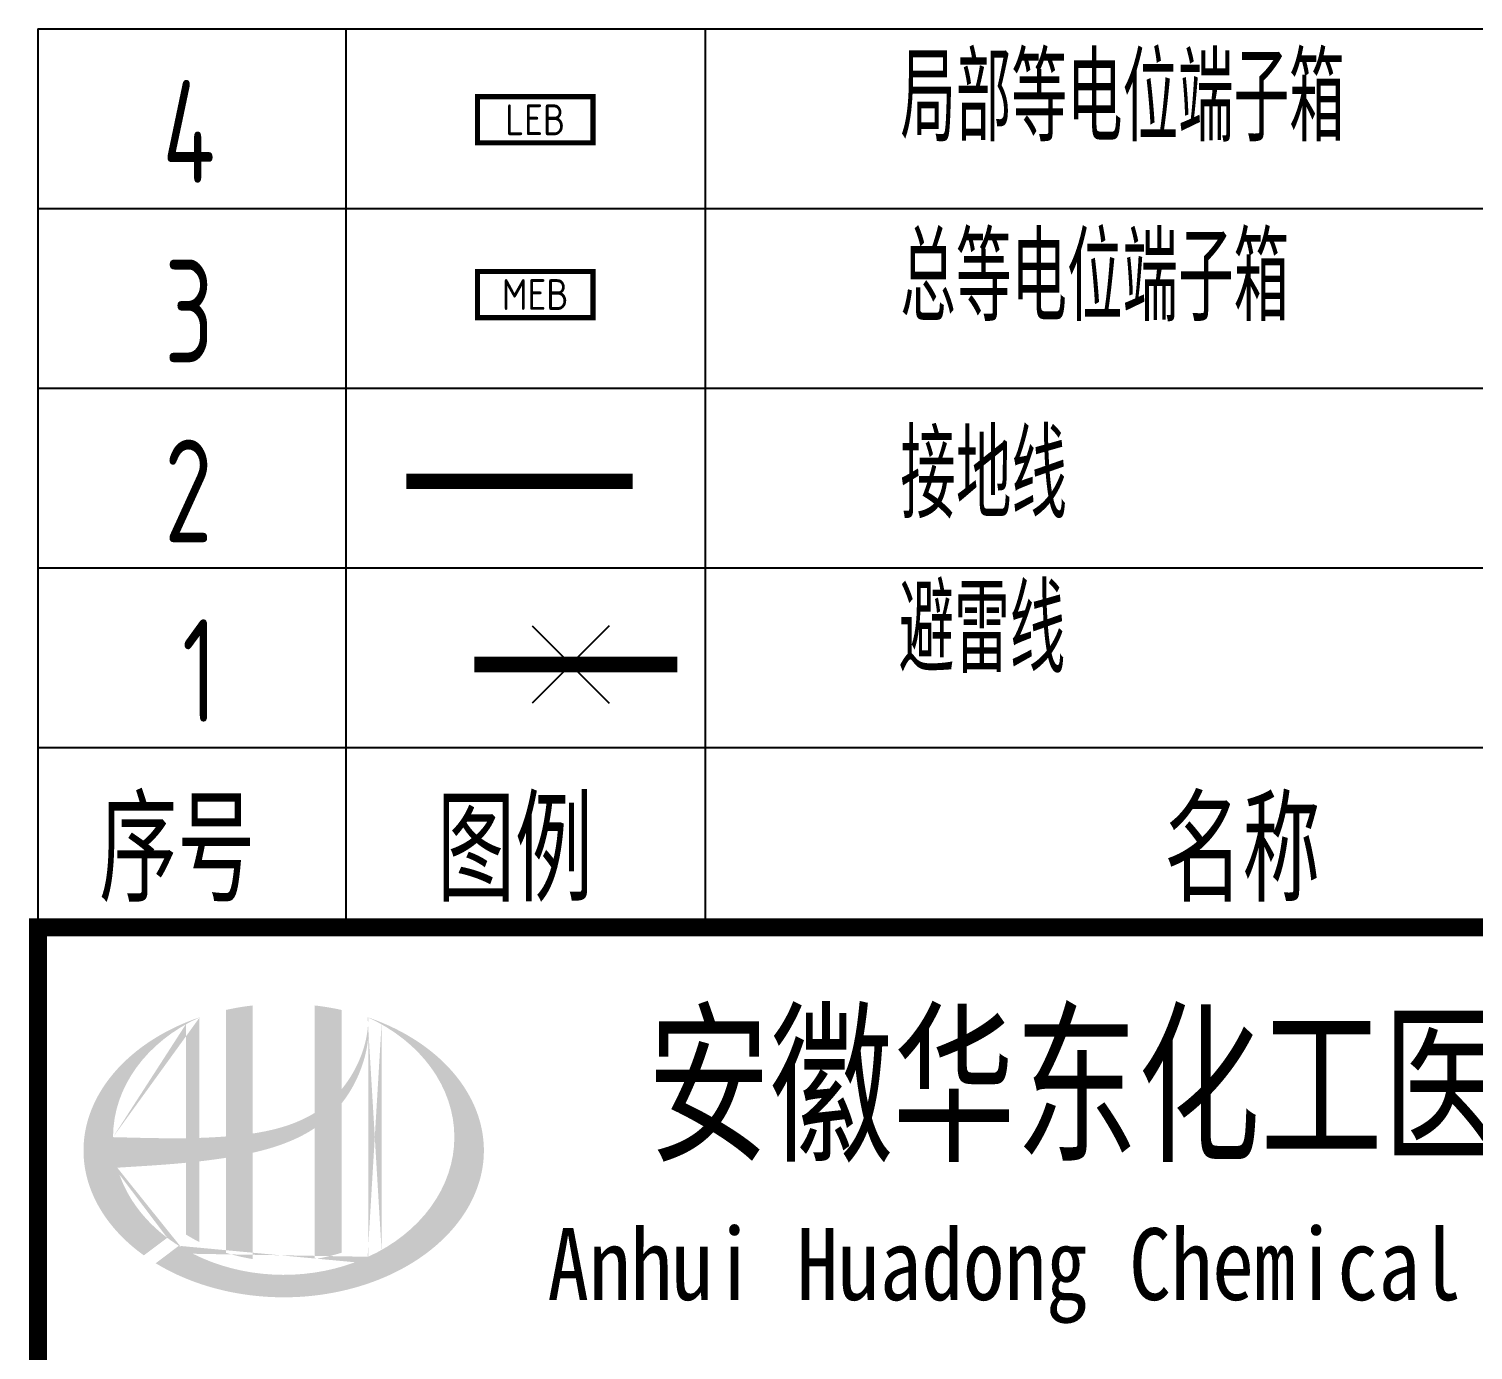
# Model space of a CAD drawing. Extents: x 6250600 to 6678662, y -692028 to -290561.
# Drawn here: x 6442857 to 6448485, y -598307 to -593160 of the extents above; entities that cross this region are included whole.
import ezdxf
from ezdxf.enums import TextEntityAlignment as Align

# ---------------------------------------------------------------- set-up
doc = ezdxf.new("R2010")
doc.units = 0
doc.header["$LTSCALE"] = 1000
doc.header["$MEASUREMENT"] = 0
doc.layers.get('0').update_dxf_attribs({"linetype": 'CONTINUOUS'})
for name, color, linetype in [('EQUIP-箱柜', 3, 'CONTINUOUS'), ('LWIRE', 4, 'CONTINUOUS'), ('TEL_TAB', 7, 'CONTINUOUS'), ('WIRE-接地', 4, 'CONTINUOUS'), ('WIRE-避雷', 4, 'CONTINUOUS')]:
    doc.layers.add(name, color=color, linetype=linetype)
doc.styles.add('_TEL_DIM', font='sceie.shx', dxfattribs={"width": 0.8, "height": 3.5, "bigfont": 'sceic.shx'})
doc.styles.add('ECEC_TQ_S', font='')
doc.styles.add('SCEI', font='sceie.shx', dxfattribs={"width": 0.8, "height": 400, "bigfont": 'sceic.shx'})
doc.styles.add('sceic', font='sceie.shx', dxfattribs={"width": 0.8, "bigfont": 'sceic.shx'})
doc.styles.add('TG_LINETYPE', font='SIMPLEX', dxfattribs={"width": 0.8, "height": 3, "bigfont": 'HZTXT'})
doc.styles.get('ECEC_TQ_S').set_extended_font_data('SimSun')
doc.linetypes.add('TG_接地', pattern='A,0.75,0,["/",TG_LINETYPE,S=0.05,R=-8.594367,X=-0.1,Y=-0.045],0.65,-0.13,0.13,-0.13', length=2)

# ---------------------------------------------------------------- blocks, each defined once
blk = doc.blocks.new('$TelecSys$00000009')
for p, q in [((-0.5, 0.5), (0.5, -0.5)), ((0.5, 0.5), (-0.5, -0.5))]:
    blk.add_line(p, q)
blk = doc.blocks.new('$equip$00002907')
for p, q in [((0.75, 0.6), (-0.75, 0.6)), ((-0.75, 0.6), (-0.75, 0)), ((0.75, 0), (0.75, 0.6)), ((-0.75, 0), (0.75, 0))]:
    blk.add_line(p, q)
at = {"const_width": 0.0667}
blk.add_lwpolyline([(-0.75, 0.6), (-0.75, 0), (0.75, 0), (0.75, 0.6), (-0.75, 0.6), (-0.75, 0)], dxfattribs=at)
for p in [(0, 0.6), (-0.75, 0.3), (0.75, 0.3), (0, 0)]:
    blk.add_point(p)
at = {"color": 7, "style": '_TEL_DIM'}
blk.add_attdef('$TEXT$', text='', height=0.4, dxfattribs=at).set_placement((0, 0.3), align=Align.MIDDLE_CENTER)
at = {"color": 7, "style": '_TEL_DIM', "flags": 1}
for tag in ['A', 'REMARK']:
    blk.add_attdef(tag, text='', height=0.00002, dxfattribs=at).set_placement((0, 0), align=Align.MIDDLE_CENTER)
blk = doc.blocks.new('$equip$00002908')
for p, q in [((0.75, 0.6), (-0.75, 0.6)), ((-0.75, 0.6), (-0.75, 0)), ((0.75, 0), (0.75, 0.6)), ((-0.75, 0), (0.75, 0))]:
    blk.add_line(p, q)
at = {"const_width": 0.0667}
blk.add_lwpolyline([(-0.75, 0.6), (-0.75, 0), (0.75, 0), (0.75, 0.6), (-0.75, 0.6), (-0.75, 0)], dxfattribs=at)
for p in [(0, 0.6), (-0.75, 0.3), (0.75, 0.3), (0, 0)]:
    blk.add_point(p)
at = {"color": 7, "style": '_TEL_DIM'}
blk.add_attdef('$TEXT$', text='', height=0.4, dxfattribs=at).set_placement((0, 0.3), align=Align.MIDDLE_CENTER)
at = {"color": 7, "style": '_TEL_DIM', "flags": 1}
for tag in ['A', 'REMARK']:
    blk.add_attdef(tag, text='', height=0.00002, dxfattribs=at).set_placement((0, 0), align=Align.MIDDLE_CENTER)

msp = doc.modelspace()

# ---------------------------------------------------------------- hatches: boundary and pattern name
h = msp.add_hatch(color=256)
edge = h.paths.add_edge_path()
edge.add_spline(control_points=[(6443728.8, -597538.4), (6443734.9, -597537), (6443741, -597535.6), (6443790.1, -597523.7), (6443832.7, -597510.8), (6443907.7, -597479.6), (6443940.6, -597462.7), (6443971.4, -597442.1)], knot_values=[61.629012, 61.629012, 61.629012, 61.629012, 63.330431, 63.330431, 75.353634, 75.353634, 85.398649, 85.398649, 85.398649, 85.398649], degree=3, periodic=0)
edge.add_line((6443971.4, -597442.1), (6443971.4, -597952.3))
edge.add_spline(control_points=[(6443971.4, -597952.3), (6443988.6, -597949.6), (6444005.6, -597946.2), (6444040.4, -597938.1), (6444058.1, -597933.3), (6444075.4, -597927.9)], knot_values=[4.908456, 4.908456, 4.908456, 4.908456, 4.992821, 4.992821, 5.083034, 5.083034, 5.083034, 5.083034], degree=3, periodic=0)
edge.add_line((6444075.4, -597927.9), (6444075.4, -597346.4))
edge.add_spline(control_points=[(6444075.4, -597346.4), (6444084.1, -597335.5), (6444092.3, -597324.1), (6444118.4, -597284.5), (6444134, -597254.5), (6444163.3, -597181.7), (6444174.5, -597138), (6444179.2, -597092.6), (6444179.3, -597091.4), (6444179.4, -597090.1)], knot_values=[97.991744, 97.991744, 97.991744, 97.991744, 101.64219, 101.64219, 110.337975, 110.337975, 121.934322, 121.934322, 122.270691, 122.270691, 122.270691, 122.270691], degree=3, periodic=0)
edge.add_line((6444179.4, -597090.1), (6444179.4, -597019.7))
edge.add_spline(control_points=[(6444179.4, -597019.7), (6444179.4, -597027.3), (6444179, -597035), (6444178.4, -597042.7)], knot_values=[126.194075, 126.194075, 126.194075, 126.194075, 128.396762, 128.396762, 128.396762, 128.396762], degree=3, periodic=0)
edge.add_spline(control_points=[(6444178.4, -597042.7), (6444178, -597048.9), (6444177.3, -597055.1), (6444176.6, -597061.3)], knot_values=[124.417049, 124.417049, 124.417049, 124.417049, 126.194075, 126.194075, 126.194075, 126.194075], degree=3, periodic=0)
edge.add_spline(control_points=[(6444176.6, -597061.3), (6444175.4, -597070.4), (6444174, -597079.6), (6444172.2, -597088.7)], knot_values=[121.80529, 121.80529, 121.80529, 121.80529, 124.417049, 124.417049, 124.417049, 124.417049], degree=3, periodic=0)
edge.add_spline(control_points=[(6444172.2, -597088.7), (6444169.8, -597100.8), (6444166.8, -597112.9), (6444163.4, -597124.9)], knot_values=[118.31574, 118.31574, 118.31574, 118.31574, 121.80529, 121.80529, 121.80529, 121.80529], degree=3, periodic=0)
edge.add_spline(control_points=[(6444163.4, -597124.9), (6444159.9, -597137.1), (6444155.8, -597149.1), (6444151.3, -597161)], knot_values=[114.795988, 114.795988, 114.795988, 114.795988, 118.31574, 118.31574, 118.31574, 118.31574], degree=3, periodic=0)
edge.add_spline(control_points=[(6444151.3, -597161), (6444146.8, -597172.6), (6444141.8, -597184.2), (6444136.4, -597195.5)], knot_values=[111.329641, 111.329641, 111.329641, 111.329641, 114.795988, 114.795988, 114.795988, 114.795988], degree=3, periodic=0)
edge.add_spline(control_points=[(6444136.4, -597195.5), (6444130.8, -597207.1), (6444124.8, -597218.4), (6444118.4, -597229.5)], knot_values=[107.79529, 107.79529, 107.79529, 107.79529, 111.329641, 111.329641, 111.329641, 111.329641], degree=3, periodic=0)
edge.add_spline(control_points=[(6444118.4, -597229.5), (6444112.1, -597240.3), (6444105.3, -597250.9), (6444098.2, -597261.1)], knot_values=[104.343579, 104.343579, 104.343579, 104.343579, 107.79529, 107.79529, 107.79529, 107.79529], degree=3, periodic=0)
edge.add_spline(control_points=[(6444098.2, -597261.1), (6444091, -597271.5), (6444083.4, -597281.6), (6444075.4, -597291.3)], knot_values=[100.8507, 100.8507, 100.8507, 100.8507, 104.343579, 104.343579, 104.343579, 104.343579], degree=3, periodic=0)
edge.add_line((6444075.4, -597291.3), (6444075.4, -596982))
edge.add_spline(control_points=[(6444075.4, -596982), (6444041.4, -596974.4), (6444006.6, -596968.5), (6443971.4, -596964.5)], knot_values=[4.423999, 4.423999, 4.423999, 4.423999, 4.558741, 4.558741, 4.558741, 4.558741], degree=3, periodic=0)
edge.add_line((6443971.4, -596964.5), (6443971.4, -597382.6))
edge.add_spline(control_points=[(6443971.4, -597382.6), (6443899.5, -597427.1), (6443815.3, -597450.4), (6443728.8, -597463.4)], knot_values=[63.246215, 63.246215, 63.246215, 63.246215, 87.689124, 87.689124, 87.689124, 87.689124], degree=3, periodic=0)
edge.add_line((6443728.8, -597463.4), (6443728.8, -596964.5))
edge.add_spline(control_points=[(6443728.8, -596964.5), (6443693.6, -596968.6), (6443658.8, -596974.4), (6443624.8, -596982)], knot_values=[4.866038, 4.866038, 4.866038, 4.866038, 5.000777, 5.000777, 5.000777, 5.000777], degree=3, periodic=0)
edge.add_line((6443624.8, -596982), (6443624.8, -597474.8))
edge.add_spline(control_points=[(6443624.8, -597474.8), (6443623.1, -597475), (6443588.2, -597477.6), (6443553.5, -597479.3), (6443520.8, -597480.4)], knot_values=[43.657356, 43.657356, 43.657356, 43.657356, 44.134253, 53.497092, 53.497092, 53.497092, 53.497092], degree=3, periodic=0)
edge.add_line((6443520.8, -597480.4), (6443520.8, -597011.2))
edge.add_spline(control_points=[(6443520.8, -597011.2), (6443503.7, -597017.1), (6443487, -597023.4), (6443470.6, -597030.1)], knot_values=[5.14157, 5.14157, 5.14157, 5.14157, 5.212921, 5.212921, 5.212921, 5.212921], degree=3, periodic=0)
edge.add_spline(control_points=[(6443470.6, -597030.1), (6443463.7, -597032.9), (6443456.8, -597035.9), (6443424.6, -597050), (6443400.1, -597062.3), (6443376.6, -597075.5)], knot_values=[5.212921, 5.212921, 5.212921, 5.212921, 5.24296, 5.24296, 5.355623, 5.355623, 5.355623, 5.355623], degree=3, periodic=0)
edge.add_spline(control_points=[(6443376.6, -597075.5), (6443361.7, -597083.9), (6443347.3, -597092.6), (6443333.3, -597101.7)], knot_values=[5.355623, 5.355623, 5.355623, 5.355623, 5.426974, 5.426974, 5.426974, 5.426974], degree=3, periodic=0)
edge.add_spline(control_points=[(6443333.3, -597101.7), (6443325.8, -597106.5), (6443318.6, -597111.4), (6443305.1, -597120.9), (6443298.8, -597125.4), (6443292.7, -597130)], knot_values=[5.426974, 5.426974, 5.426974, 5.426974, 5.464765, 5.464765, 5.498325, 5.498325, 5.498325, 5.498325], degree=3, periodic=0)
edge.add_spline(control_points=[(6443292.7, -597130), (6443266.6, -597149.6), (6443242.6, -597170.5), (6443220.7, -597192.4)], knot_values=[5.498325, 5.498325, 5.498325, 5.498325, 5.641027, 5.641027, 5.641027, 5.641027], degree=3, periodic=0)
edge.add_spline(control_points=[(6443220.7, -597192.4), (6443213.7, -597199.5), (6443206.9, -597206.6), (6443186.5, -597229.2), (6443173.6, -597245), (6443161.8, -597261.2)], knot_values=[5.641027, 5.641027, 5.641027, 5.641027, 5.686569, 5.686569, 5.783729, 5.783729, 5.783729, 5.783729], degree=3, periodic=0)
edge.add_spline(control_points=[(6443161.8, -597261.2), (6443146.7, -597282), (6443133.4, -597303.4), (6443120.3, -597328.3), (6443118.6, -597331.5), (6443117.1, -597334.7)], knot_values=[5.783729, 5.783729, 5.783729, 5.783729, 5.908374, 5.908374, 5.92643, 5.92643, 5.92643, 5.92643], degree=3, periodic=0)
edge.add_spline(control_points=[(6443117.1, -597334.7), (6443104.6, -597359.8), (6443094.6, -597385.4), (6443087, -597411.4)], knot_values=[5.92643, 5.92643, 5.92643, 5.92643, 6.069132, 6.069132, 6.069132, 6.069132], degree=3, periodic=0)
edge.add_spline(control_points=[(6443087, -597411.4), (6443083.8, -597422.5), (6443081.1, -597433.6), (6443075.7, -597459.8), (6443073.4, -597474.8), (6443072, -597489.9)], knot_values=[6.069132, 6.069132, 6.069132, 6.069132, 6.130179, 6.130179, 6.211834, 6.211834, 6.211834, 6.211834], degree=3, periodic=0)
edge.add_spline(control_points=[(6443072, -597489.9), (6443070.7, -597503.1), (6443070.1, -597516.3), (6443070.1, -597529.5)], knot_values=[6.211834, 6.211834, 6.211834, 6.211834, 6.283185, 6.283185, 6.283185, 6.283185], degree=3, periodic=0)
edge.add_spline(control_points=[(6443070.1, -597529.5), (6443070.1, -597538.8), (6443070.4, -597548.1), (6443071.1, -597557.4)], knot_values=[6.283185, 6.283185, 6.283185, 6.283185, 6.333655, 6.333655, 6.333655, 6.333655], degree=3, periodic=0)
edge.add_spline(control_points=[(6443071.1, -597557.4), (6443072.3, -597576.1), (6443074.8, -597594.7), (6443078.6, -597613.2)], knot_values=[6.333655, 6.333655, 6.333655, 6.333655, 6.434594, 6.434594, 6.434594, 6.434594], degree=3, periodic=0)
edge.add_spline(control_points=[(6443078.6, -597613.2), (6443078.8, -597614.4), (6443079.1, -597615.7), (6443083, -597634.2), (6443087.8, -597651.3), (6443093.6, -597668.4)], knot_values=[6.434594, 6.434594, 6.434594, 6.434594, 6.441278, 6.441278, 6.535532, 6.535532, 6.535532, 6.535532], degree=3, periodic=0)
edge.add_spline(control_points=[(6443093.6, -597668.4), (6443099.9, -597686.6), (6443107.4, -597704.6), (6443116.2, -597722.4)], knot_values=[6.535532, 6.535532, 6.535532, 6.535532, 6.636471, 6.636471, 6.636471, 6.636471], degree=3, periodic=0)
edge.add_spline(control_points=[(6443116.2, -597722.4), (6443118.4, -597726.9), (6443120.6, -597731.3), (6443130, -597749), (6443137.7, -597762), (6443146.1, -597774.9)], knot_values=[6.636471, 6.636471, 6.636471, 6.636471, 6.661894, 6.661894, 6.73741, 6.73741, 6.73741, 6.73741], degree=3, periodic=0)
edge.add_spline(control_points=[(6443146.1, -597774.9), (6443157.2, -597792), (6443169.6, -597808.9), (6443183.1, -597825.2)], knot_values=[6.73741, 6.73741, 6.73741, 6.73741, 6.838349, 6.838349, 6.838349, 6.838349], degree=3, periodic=0)
edge.add_spline(control_points=[(6443183.1, -597825.2), (6443189.1, -597832.4), (6443195.2, -597839.5), (6443209.7, -597855.4), (6443218.3, -597864.2), (6443227.1, -597872.9)], knot_values=[6.838349, 6.838349, 6.838349, 6.838349, 6.88251, 6.88251, 6.939288, 6.939288, 6.939288, 6.939288], degree=3, periodic=0)
edge.add_spline(control_points=[(6443227.1, -597872.9), (6443242.9, -597888.2), (6443259.8, -597903.1), (6443277.7, -597917.3)], knot_values=[6.939288, 6.939288, 6.939288, 6.939288, 7.040227, 7.040227, 7.040227, 7.040227], degree=3, periodic=0)
edge.add_spline(control_points=[(6443277.7, -597917.3), (6443286.6, -597924.4), (6443295.8, -597931.3), (6443305.3, -597938.1)], knot_values=[7.040227, 7.040227, 7.040227, 7.040227, 7.090696, 7.090696, 7.090696, 7.090696], degree=3, periodic=0)
edge.add_line((6443305.3, -597938.1), (6443396.4, -597869.7))
edge.add_ellipse((6443850.1, -597477.5), major_axis=(665, 0), ratio=0.806676, start_angle=192.819, end_angle=226.9853, ccw=False)
edge.add_spline(control_points=[(6443201.6, -597596.5), (6443225.7, -597595), (6443249.8, -597593.5), (6443338.4, -597588), (6443403.3, -597583.7), (6443468.8, -597577.4)], knot_values=[11.398263, 11.398263, 11.398263, 11.398263, 18.40729, 18.40729, 37.18094, 37.18094, 37.18094, 37.18094], degree=3, periodic=0)
edge.add_line((6443468.8, -597577.4), (6443468.8, -597856.5))
edge.add_spline(control_points=[(6443468.8, -597856.5), (6443472.3, -597858.7), (6443475.9, -597860.9), (6443492.9, -597871.1), (6443506.6, -597878.7), (6443520.8, -597885.8)], knot_values=[4.049945, 4.049945, 4.049945, 4.049945, 4.072021, 4.072021, 4.153257, 4.153257, 4.153257, 4.153257], degree=3, periodic=0)
edge.add_line((6443520.8, -597885.8), (6443520.8, -597571.9))
edge.add_spline(control_points=[(6443520.8, -597571.9), (6443553, -597568.3), (6443585.3, -597564), (6443620.2, -597558.7), (6443622.5, -597558.3), (6443624.8, -597557.9)], knot_values=[42.135009, 42.135009, 42.135009, 42.135009, 51.307228, 51.307228, 51.948574, 51.948574, 51.948574, 51.948574], degree=3, periodic=0)
edge.add_line((6443624.8, -597557.9), (6443624.8, -597927.9))
edge.add_spline(control_points=[(6443624.8, -597927.9), (6443658.4, -597938.4), (6443693.3, -597946.6), (6443728.8, -597952.3)], knot_values=[4.34174, 4.34174, 4.34174, 4.34174, 4.516316, 4.516316, 4.516316, 4.516316], degree=3, periodic=0)
edge.add_line((6443728.8, -597952.3), (6443728.8, -597538.4))
edge = h.paths.add_edge_path(flags=16)
edge.add_ellipse((6443850.1, -597477.5), major_axis=(665, 0), ratio=0.806676, start_angle=124.9875, end_angle=179.999, ccw=False)
edge.add_line((6443468.8, -597037.9), (6443468.8, -597481.5))
edge.add_spline(control_points=[(6443468.8, -597481.5), (6443373.4, -597482.9), (6443279.5, -597479.8), (6443185.1, -597477.5)], knot_values=[11.27373, 11.27373, 11.27373, 11.27373, 38.687513, 38.687513, 38.687513, 38.687513], degree=3, periodic=0)
edge = h.paths.add_edge_path()
edge.add_spline(control_points=[(6443351.3, -597968.6), (6443382.3, -597987.6), (6443415.5, -598004.9), (6443500.1, -598042.1), (6443553.4, -598059.9), (6443664.1, -598086.5), (6443721.6, -598095.2), (6443837.7, -598103), (6443896.4, -598102.1), (6444011.9, -598090.6), (6444068.8, -598080), (6444177.8, -598050), (6444230, -598030.5), (6444326.9, -597983.6), (6444371.6, -597956.2), (6444451.6, -597895.3), (6444486.8, -597861.7), (6444546.1, -597790.2), (6444570.2, -597752.4), (6444606.6, -597674.2), (6444618.9, -597634), (6444631.5, -597552.8), (6444631.7, -597511.9), (6444620.3, -597430.4), (6444608.5, -597389.9), (6444572.9, -597311.1), (6444549.1, -597272.9), (6444490.2, -597200.7), (6444455.2, -597166.8), (6444375.4, -597105.1), (6444330.6, -597077.4), (6444249.5, -597037.7), (6444215.1, -597023.5), (6444179.4, -597011.2)], knot_values=[0.886421, 0.886421, 0.886421, 0.886421, 1.040557, 1.040557, 1.261172, 1.261172, 1.481788, 1.481788, 1.702404, 1.702404, 1.92302, 1.92302, 2.143636, 2.143636, 2.364252, 2.364252, 2.584868, 2.584868, 2.805484, 2.805484, 3.026099, 3.026099, 3.246715, 3.246715, 3.46852, 3.46852, 3.690325, 3.690325, 3.91213, 3.91213, 4.133935, 4.133935, 4.283209, 4.283209, 4.283209, 4.283209], degree=3, periodic=0)
edge.add_line((6444179.4, -597011.2), (6444179.4, -597011.3))
edge.add_spline(control_points=[(6444179.4, -597011.4), (6444179.5, -597014.1), (6444179.5, -597016.9), (6444179.4, -597019.7)], knot_values=[128.396762, 128.396762, 128.396762, 128.396762, 129.192193, 129.192193, 129.192193, 129.192193], degree=3, periodic=0)
edge.add_line((6444179.4, -597019.7), (6444179.4, -597943.5))
edge.add_ellipse((6443850.1, -597477.5), major_axis=(665, 0), ratio=0.806676, start_angle=232.1054, end_angle=299.6833, ccw=False)
edge.add_line((6443441.6, -597900.8), (6443351.3, -597968.6))
edge = h.paths.add_edge_path(flags=16)
edge.add_ellipse((6443850.1, -597477.5), major_axis=(665, 0), ratio=0.806676, start_angle=304.9875, end_angle=415.0121, ccw=False)
edge.add_line((6444231.4, -597917), (6444231.4, -597037.9))
h = msp.add_hatch(color=256)
edge = h.paths.add_edge_path()
edge.add_spline(control_points=[(6443728.8, -597538.4), (6443734.9, -597537), (6443741, -597535.6), (6443790.1, -597523.7), (6443832.7, -597510.8), (6443907.7, -597479.6), (6443940.6, -597462.7), (6443971.4, -597442.1)], knot_values=[61.629012, 61.629012, 61.629012, 61.629012, 63.330431, 63.330431, 75.353634, 75.353634, 85.398649, 85.398649, 85.398649, 85.398649], degree=3, periodic=0)
edge.add_line((6443971.4, -597442.1), (6443971.4, -597952.3))
edge.add_spline(control_points=[(6443971.4, -597952.3), (6443988.6, -597949.6), (6444005.6, -597946.2), (6444040.4, -597938.1), (6444058.1, -597933.3), (6444075.4, -597927.9)], knot_values=[4.908456, 4.908456, 4.908456, 4.908456, 4.992821, 4.992821, 5.083034, 5.083034, 5.083034, 5.083034], degree=3, periodic=0)
edge.add_line((6444075.4, -597927.9), (6444075.4, -597346.4))
edge.add_spline(control_points=[(6444075.4, -597346.4), (6444084.1, -597335.5), (6444092.3, -597324.1), (6444118.4, -597284.5), (6444134, -597254.5), (6444163.3, -597181.7), (6444174.5, -597138), (6444179.2, -597092.6), (6444179.3, -597091.4), (6444179.4, -597090.1)], knot_values=[97.991744, 97.991744, 97.991744, 97.991744, 101.64219, 101.64219, 110.337975, 110.337975, 121.934322, 121.934322, 122.270691, 122.270691, 122.270691, 122.270691], degree=3, periodic=0)
edge.add_line((6444179.4, -597090.1), (6444179.4, -597019.7))
edge.add_spline(control_points=[(6444179.4, -597019.7), (6444179.4, -597027.3), (6444179, -597035), (6444178.4, -597042.7)], knot_values=[126.194075, 126.194075, 126.194075, 126.194075, 128.396762, 128.396762, 128.396762, 128.396762], degree=3, periodic=0)
edge.add_spline(control_points=[(6444178.4, -597042.7), (6444178, -597048.9), (6444177.3, -597055.1), (6444176.6, -597061.3)], knot_values=[124.417049, 124.417049, 124.417049, 124.417049, 126.194075, 126.194075, 126.194075, 126.194075], degree=3, periodic=0)
edge.add_spline(control_points=[(6444176.6, -597061.3), (6444175.4, -597070.4), (6444174, -597079.6), (6444172.2, -597088.7)], knot_values=[121.80529, 121.80529, 121.80529, 121.80529, 124.417049, 124.417049, 124.417049, 124.417049], degree=3, periodic=0)
edge.add_spline(control_points=[(6444172.2, -597088.7), (6444169.8, -597100.8), (6444166.8, -597112.9), (6444163.4, -597124.9)], knot_values=[118.31574, 118.31574, 118.31574, 118.31574, 121.80529, 121.80529, 121.80529, 121.80529], degree=3, periodic=0)
edge.add_spline(control_points=[(6444163.4, -597124.9), (6444159.9, -597137.1), (6444155.8, -597149.1), (6444151.3, -597161)], knot_values=[114.795988, 114.795988, 114.795988, 114.795988, 118.31574, 118.31574, 118.31574, 118.31574], degree=3, periodic=0)
edge.add_spline(control_points=[(6444151.3, -597161), (6444146.8, -597172.6), (6444141.8, -597184.2), (6444136.4, -597195.5)], knot_values=[111.329641, 111.329641, 111.329641, 111.329641, 114.795988, 114.795988, 114.795988, 114.795988], degree=3, periodic=0)
edge.add_spline(control_points=[(6444136.4, -597195.5), (6444130.8, -597207.1), (6444124.8, -597218.4), (6444118.4, -597229.5)], knot_values=[107.79529, 107.79529, 107.79529, 107.79529, 111.329641, 111.329641, 111.329641, 111.329641], degree=3, periodic=0)
edge.add_spline(control_points=[(6444118.4, -597229.5), (6444112.1, -597240.3), (6444105.3, -597250.9), (6444098.2, -597261.1)], knot_values=[104.343579, 104.343579, 104.343579, 104.343579, 107.79529, 107.79529, 107.79529, 107.79529], degree=3, periodic=0)
edge.add_spline(control_points=[(6444098.2, -597261.1), (6444091, -597271.5), (6444083.4, -597281.6), (6444075.4, -597291.3)], knot_values=[100.8507, 100.8507, 100.8507, 100.8507, 104.343579, 104.343579, 104.343579, 104.343579], degree=3, periodic=0)
edge.add_line((6444075.4, -597291.3), (6444075.4, -596982))
edge.add_spline(control_points=[(6444075.4, -596982), (6444041.4, -596974.4), (6444006.6, -596968.5), (6443971.4, -596964.5)], knot_values=[4.423999, 4.423999, 4.423999, 4.423999, 4.558741, 4.558741, 4.558741, 4.558741], degree=3, periodic=0)
edge.add_line((6443971.4, -596964.5), (6443971.4, -597382.6))
edge.add_spline(control_points=[(6443971.4, -597382.6), (6443899.5, -597427.1), (6443815.3, -597450.4), (6443728.8, -597463.4)], knot_values=[63.246215, 63.246215, 63.246215, 63.246215, 87.689124, 87.689124, 87.689124, 87.689124], degree=3, periodic=0)
edge.add_line((6443728.8, -597463.4), (6443728.8, -596964.5))
edge.add_spline(control_points=[(6443728.8, -596964.5), (6443693.6, -596968.6), (6443658.8, -596974.4), (6443624.8, -596982)], knot_values=[4.866038, 4.866038, 4.866038, 4.866038, 5.000777, 5.000777, 5.000777, 5.000777], degree=3, periodic=0)
edge.add_line((6443624.8, -596982), (6443624.8, -597474.8))
edge.add_spline(control_points=[(6443624.8, -597474.8), (6443623.1, -597475), (6443588.2, -597477.6), (6443553.5, -597479.3), (6443520.8, -597480.4)], knot_values=[43.657356, 43.657356, 43.657356, 43.657356, 44.134253, 53.497092, 53.497092, 53.497092, 53.497092], degree=3, periodic=0)
edge.add_line((6443520.8, -597480.4), (6443520.8, -597011.2))
edge.add_spline(control_points=[(6443520.8, -597011.2), (6443503.7, -597017.1), (6443487, -597023.4), (6443470.6, -597030.1)], knot_values=[5.14157, 5.14157, 5.14157, 5.14157, 5.212921, 5.212921, 5.212921, 5.212921], degree=3, periodic=0)
edge.add_spline(control_points=[(6443470.6, -597030.1), (6443463.7, -597032.9), (6443456.8, -597035.9), (6443424.6, -597050), (6443400.1, -597062.3), (6443376.6, -597075.5)], knot_values=[5.212921, 5.212921, 5.212921, 5.212921, 5.24296, 5.24296, 5.355623, 5.355623, 5.355623, 5.355623], degree=3, periodic=0)
edge.add_spline(control_points=[(6443376.6, -597075.5), (6443361.7, -597083.9), (6443347.3, -597092.6), (6443333.3, -597101.7)], knot_values=[5.355623, 5.355623, 5.355623, 5.355623, 5.426974, 5.426974, 5.426974, 5.426974], degree=3, periodic=0)
edge.add_spline(control_points=[(6443333.3, -597101.7), (6443325.8, -597106.5), (6443318.6, -597111.4), (6443305.1, -597120.9), (6443298.8, -597125.4), (6443292.7, -597130)], knot_values=[5.426974, 5.426974, 5.426974, 5.426974, 5.464765, 5.464765, 5.498325, 5.498325, 5.498325, 5.498325], degree=3, periodic=0)
edge.add_spline(control_points=[(6443292.7, -597130), (6443266.6, -597149.6), (6443242.6, -597170.5), (6443220.7, -597192.4)], knot_values=[5.498325, 5.498325, 5.498325, 5.498325, 5.641027, 5.641027, 5.641027, 5.641027], degree=3, periodic=0)
edge.add_spline(control_points=[(6443220.7, -597192.4), (6443213.7, -597199.5), (6443206.9, -597206.6), (6443186.5, -597229.2), (6443173.6, -597245), (6443161.8, -597261.2)], knot_values=[5.641027, 5.641027, 5.641027, 5.641027, 5.686569, 5.686569, 5.783729, 5.783729, 5.783729, 5.783729], degree=3, periodic=0)
edge.add_spline(control_points=[(6443161.8, -597261.2), (6443146.7, -597282), (6443133.4, -597303.4), (6443120.3, -597328.3), (6443118.6, -597331.5), (6443117.1, -597334.7)], knot_values=[5.783729, 5.783729, 5.783729, 5.783729, 5.908374, 5.908374, 5.92643, 5.92643, 5.92643, 5.92643], degree=3, periodic=0)
edge.add_spline(control_points=[(6443117.1, -597334.7), (6443104.6, -597359.8), (6443094.6, -597385.4), (6443087, -597411.4)], knot_values=[5.92643, 5.92643, 5.92643, 5.92643, 6.069132, 6.069132, 6.069132, 6.069132], degree=3, periodic=0)
edge.add_spline(control_points=[(6443087, -597411.4), (6443083.8, -597422.5), (6443081.1, -597433.6), (6443075.7, -597459.8), (6443073.4, -597474.8), (6443072, -597489.9)], knot_values=[6.069132, 6.069132, 6.069132, 6.069132, 6.130179, 6.130179, 6.211834, 6.211834, 6.211834, 6.211834], degree=3, periodic=0)
edge.add_spline(control_points=[(6443072, -597489.9), (6443070.7, -597503.1), (6443070.1, -597516.3), (6443070.1, -597529.5)], knot_values=[6.211834, 6.211834, 6.211834, 6.211834, 6.283185, 6.283185, 6.283185, 6.283185], degree=3, periodic=0)
edge.add_spline(control_points=[(6443070.1, -597529.5), (6443070.1, -597538.8), (6443070.4, -597548.1), (6443071.1, -597557.4)], knot_values=[6.283185, 6.283185, 6.283185, 6.283185, 6.333655, 6.333655, 6.333655, 6.333655], degree=3, periodic=0)
edge.add_spline(control_points=[(6443071.1, -597557.4), (6443072.3, -597576.1), (6443074.8, -597594.7), (6443078.6, -597613.2)], knot_values=[6.333655, 6.333655, 6.333655, 6.333655, 6.434594, 6.434594, 6.434594, 6.434594], degree=3, periodic=0)
edge.add_spline(control_points=[(6443078.6, -597613.2), (6443078.8, -597614.4), (6443079.1, -597615.7), (6443083, -597634.2), (6443087.8, -597651.3), (6443093.6, -597668.4)], knot_values=[6.434594, 6.434594, 6.434594, 6.434594, 6.441278, 6.441278, 6.535532, 6.535532, 6.535532, 6.535532], degree=3, periodic=0)
edge.add_spline(control_points=[(6443093.6, -597668.4), (6443099.9, -597686.6), (6443107.4, -597704.6), (6443116.2, -597722.4)], knot_values=[6.535532, 6.535532, 6.535532, 6.535532, 6.636471, 6.636471, 6.636471, 6.636471], degree=3, periodic=0)
edge.add_spline(control_points=[(6443116.2, -597722.4), (6443118.4, -597726.9), (6443120.6, -597731.3), (6443130, -597749), (6443137.7, -597762), (6443146.1, -597774.9)], knot_values=[6.636471, 6.636471, 6.636471, 6.636471, 6.661894, 6.661894, 6.73741, 6.73741, 6.73741, 6.73741], degree=3, periodic=0)
edge.add_spline(control_points=[(6443146.1, -597774.9), (6443157.2, -597792), (6443169.6, -597808.9), (6443183.1, -597825.2)], knot_values=[6.73741, 6.73741, 6.73741, 6.73741, 6.838349, 6.838349, 6.838349, 6.838349], degree=3, periodic=0)
edge.add_spline(control_points=[(6443183.1, -597825.2), (6443189.1, -597832.4), (6443195.2, -597839.5), (6443209.7, -597855.4), (6443218.3, -597864.2), (6443227.1, -597872.9)], knot_values=[6.838349, 6.838349, 6.838349, 6.838349, 6.88251, 6.88251, 6.939288, 6.939288, 6.939288, 6.939288], degree=3, periodic=0)
edge.add_spline(control_points=[(6443227.1, -597872.9), (6443242.9, -597888.2), (6443259.8, -597903.1), (6443277.7, -597917.3)], knot_values=[6.939288, 6.939288, 6.939288, 6.939288, 7.040227, 7.040227, 7.040227, 7.040227], degree=3, periodic=0)
edge.add_spline(control_points=[(6443277.7, -597917.3), (6443286.6, -597924.4), (6443295.8, -597931.3), (6443305.3, -597938.1)], knot_values=[7.040227, 7.040227, 7.040227, 7.040227, 7.090696, 7.090696, 7.090696, 7.090696], degree=3, periodic=0)
edge.add_line((6443305.3, -597938.1), (6443396.4, -597869.7))
edge.add_ellipse((6443850.1, -597477.5), major_axis=(665, 0), ratio=0.806676, start_angle=192.819, end_angle=226.9853, ccw=False)
edge.add_spline(control_points=[(6443201.6, -597596.5), (6443225.7, -597595), (6443249.8, -597593.5), (6443338.4, -597588), (6443403.3, -597583.7), (6443468.8, -597577.4)], knot_values=[11.398263, 11.398263, 11.398263, 11.398263, 18.40729, 18.40729, 37.18094, 37.18094, 37.18094, 37.18094], degree=3, periodic=0)
edge.add_line((6443468.8, -597577.4), (6443468.8, -597856.5))
edge.add_spline(control_points=[(6443468.8, -597856.5), (6443472.3, -597858.7), (6443475.9, -597860.9), (6443492.9, -597871.1), (6443506.6, -597878.7), (6443520.8, -597885.8)], knot_values=[4.049945, 4.049945, 4.049945, 4.049945, 4.072021, 4.072021, 4.153257, 4.153257, 4.153257, 4.153257], degree=3, periodic=0)
edge.add_line((6443520.8, -597885.8), (6443520.8, -597571.9))
edge.add_spline(control_points=[(6443520.8, -597571.9), (6443553, -597568.3), (6443585.3, -597564), (6443620.2, -597558.7), (6443622.5, -597558.3), (6443624.8, -597557.9)], knot_values=[42.135009, 42.135009, 42.135009, 42.135009, 51.307228, 51.307228, 51.948574, 51.948574, 51.948574, 51.948574], degree=3, periodic=0)
edge.add_line((6443624.8, -597557.9), (6443624.8, -597927.9))
edge.add_spline(control_points=[(6443624.8, -597927.9), (6443658.4, -597938.4), (6443693.3, -597946.6), (6443728.8, -597952.3)], knot_values=[4.34174, 4.34174, 4.34174, 4.34174, 4.516316, 4.516316, 4.516316, 4.516316], degree=3, periodic=0)
edge.add_line((6443728.8, -597952.3), (6443728.8, -597538.4))
edge = h.paths.add_edge_path(flags=16)
edge.add_ellipse((6443850.1, -597477.5), major_axis=(665, 0), ratio=0.806676, start_angle=124.9875, end_angle=179.999, ccw=False)
edge.add_line((6443468.8, -597037.9), (6443468.8, -597481.5))
edge.add_spline(control_points=[(6443468.8, -597481.5), (6443373.4, -597482.9), (6443279.5, -597479.8), (6443185.1, -597477.5)], knot_values=[11.27373, 11.27373, 11.27373, 11.27373, 38.687513, 38.687513, 38.687513, 38.687513], degree=3, periodic=0)
edge = h.paths.add_edge_path()
edge.add_spline(control_points=[(6443351.3, -597968.6), (6443382.3, -597987.6), (6443415.5, -598004.9), (6443500.1, -598042.1), (6443553.4, -598059.9), (6443664.1, -598086.5), (6443721.6, -598095.2), (6443837.7, -598103), (6443896.4, -598102.1), (6444011.9, -598090.6), (6444068.8, -598080), (6444177.8, -598050), (6444230, -598030.5), (6444326.9, -597983.6), (6444371.6, -597956.2), (6444451.6, -597895.3), (6444486.8, -597861.7), (6444546.1, -597790.2), (6444570.2, -597752.4), (6444606.6, -597674.2), (6444618.9, -597634), (6444631.5, -597552.8), (6444631.7, -597511.9), (6444620.3, -597430.4), (6444608.5, -597389.9), (6444572.9, -597311.1), (6444549.1, -597272.9), (6444490.2, -597200.7), (6444455.2, -597166.8), (6444375.4, -597105.1), (6444330.6, -597077.4), (6444249.5, -597037.7), (6444215.1, -597023.5), (6444179.4, -597011.2)], knot_values=[0.886421, 0.886421, 0.886421, 0.886421, 1.040557, 1.040557, 1.261172, 1.261172, 1.481788, 1.481788, 1.702404, 1.702404, 1.92302, 1.92302, 2.143636, 2.143636, 2.364252, 2.364252, 2.584868, 2.584868, 2.805484, 2.805484, 3.026099, 3.026099, 3.246715, 3.246715, 3.46852, 3.46852, 3.690325, 3.690325, 3.91213, 3.91213, 4.133935, 4.133935, 4.283209, 4.283209, 4.283209, 4.283209], degree=3, periodic=0)
edge.add_line((6444179.4, -597011.2), (6444179.4, -597011.3))
edge.add_spline(control_points=[(6444179.4, -597011.4), (6444179.5, -597014.1), (6444179.5, -597016.9), (6444179.4, -597019.7)], knot_values=[128.396762, 128.396762, 128.396762, 128.396762, 129.192193, 129.192193, 129.192193, 129.192193], degree=3, periodic=0)
edge.add_line((6444179.4, -597019.7), (6444179.4, -597943.5))
edge.add_ellipse((6443850.1, -597477.5), major_axis=(665, 0), ratio=0.806676, start_angle=232.1054, end_angle=299.6833, ccw=False)
edge.add_line((6443441.6, -597900.8), (6443351.3, -597968.6))
edge = h.paths.add_edge_path(flags=16)
edge.add_ellipse((6443850.1, -597477.5), major_axis=(665, 0), ratio=0.806676, start_angle=304.9875, end_angle=415.0121, ccw=False)
edge.add_line((6444231.4, -597917), (6444231.4, -597037.9))

# ---------------------------------------------------------------- linework, layer by layer
msp.add_lwpolyline([(6460892.3, -596660.1, 70, 70, 0), (6442892.3, -596660.1, 70, 70, 0), (6442892.3, -602660.1, 0, 0, 0)], format="xyseb")
at = {"const_width": 70}
msp.add_lwpolyline([(6442892.3, -596660.1), (6442892.3, -602660.1)], dxfattribs=at)
at = {"layer": 'TEL_TAB'}
for p, q in [((6442892.3, -593160.1), (6442892.3, -596660.1)), ((6442892.3, -593160.1), (6460892.3, -593160.1)), ((6442892.3, -593860.1), (6460892.3, -593860.1)), ((6442892.3, -594560.1), (6460892.3, -594560.1)), ((6442892.3, -595260.1), (6460892.3, -595260.1)), ((6442892.3, -595960.1), (6460892.3, -595960.1))]:
    msp.add_line(p, q, dxfattribs=at)
for points in [[(6444092.3, -593160.1), (6444092.3, -596660.1)], [(6445492.3, -593160.1), (6445492.3, -596660.1)]]:
    msp.add_lwpolyline(points, dxfattribs=at)
at = {"layer": 'WIRE-接地', "linetype": 'TG_接地', "const_width": 60}
msp.add_lwpolyline([(6444327.8, -594922.9), (6445209.5, -594922.9)], dxfattribs=at)
at = {"layer": 'WIRE-避雷', "const_width": 60}
msp.add_lwpolyline([(6444592.3, -595636.2), (6445384.1, -595636.2)], dxfattribs=at)

# ---------------------------------------------------------------- block references
at = {"layer": 'EQUIP-箱柜', "xscale": 300, "yscale": 300, "zscale": 300}
for name, p, values in [('$equip$00002908', (6444830.3, -593604.2), {'$TEXT$': 'LEB'}), ('$equip$00002907', (6444830.3, -594284.9), {'$TEXT$': 'MEB'})]:
    msp.add_blockref(name, p, dxfattribs=at).add_auto_attribs(values)
at = {"layer": 'LWIRE', "xscale": 300, "yscale": 300, "zscale": 300}
msp.add_blockref('$TelecSys$00000009', (6444968.6, -595636.2), dxfattribs=at)

# ---------------------------------------------------------------- texts
at = {"style": 'ECEC_TQ_S'}
for s, height, width, p in [('安徽华东化工医药工程有限责任公司', 500, 0.7, (6449087.2, -597260.1)), ('安徽华东化工医药工程有限责任公司', 500, 0.7, (6449087.2, -597260.1)), ('Anhui Huadong Chemical & Medical Engineering Co.,Ltd', 280, 0.85, (6449087.2, -598010.1)), ('Anhui Huadong Chemical & Medical Engineering Co.,Ltd', 280, 0.85, (6449087.2, -598010.1))]:
    msp.add_text(s, height=height, dxfattribs=dict(at, width=width)).set_placement(p, align=Align.MIDDLE)
at = {"layer": 'TEL_TAB', "color": 0, "linetype": 'ByBlock', "style": 'sceic', "width": 0.67}
for s, p in [('局部等电位端子箱', (6446252.8, -593598.3)), ('总等电位端子箱', (6446252.8, -594298.3)), ('接地线', (6446252.8, -595066.9)), ('避雷线', (6446246.2, -595669.3))]:
    msp.add_text(s, height=340, dxfattribs=at).set_placement(p)
at = {"layer": 'TEL_TAB', "style": 'SCEI', "width": 0.8}
for s, p in [('4', (6443378, -593760.1)), ('3', (6443385.6, -594460.1)), ('2', (6443385.6, -595160.1)), ('1', (6443454.2, -595860.1)), ('序号', (6443131.6, -596560.1)), ('图例', (6444447.4, -596560.1)), ('名称', (6447281.6, -596560.1))]:
    msp.add_text(s, height=400, dxfattribs=at).set_placement(p)

doc.saveas('drawing.dxf')
